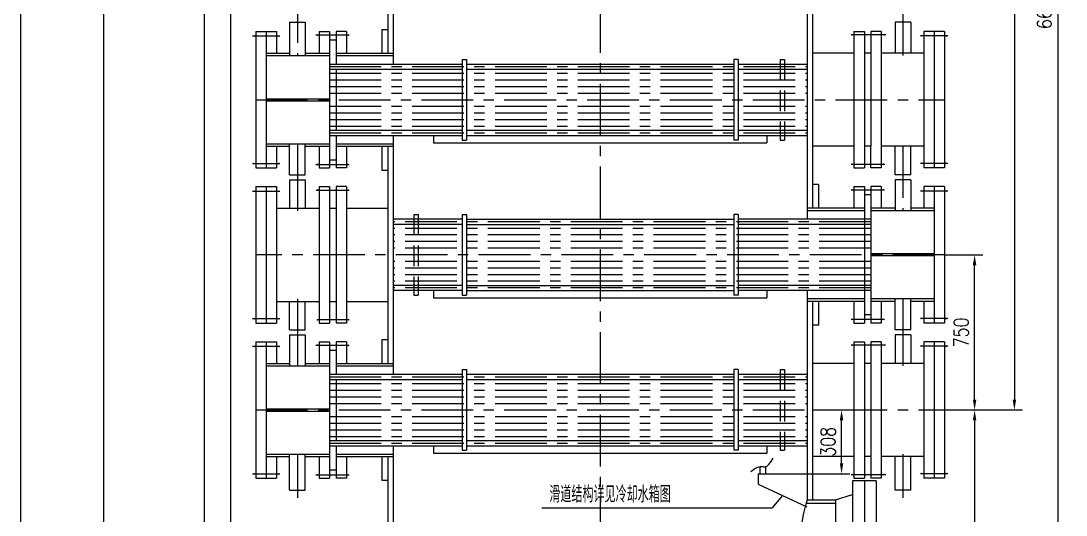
# Model space of a CAD drawing. Header units: millimetres. Extents: x -400 to 11480, y -400 to 24820.
# Drawn here: x -400 to 4649, y 6723 to 9112 of the extents above; entities that cross this region are included whole.
import ezdxf

# ---------------------------------------------------------------- set-up
doc = ezdxf.new("R2010")
doc.units = ezdxf.units.MM
doc.header["$LTSCALE"] = 200
doc.linetypes.add('CENTER', pattern=[2, 1.25, -0.25, 0.25, -0.25])
doc.linetypes.add('DASHED', pattern=[0.75, 0.5, -0.25])
for name, color, linetype in [('1轮廓实线层', 7, 'Continuous'), ('2细线层', 4, 'Continuous'), ('3中心线层', 1, 'CENTER'), ('4虚线层', 6, 'DASHED'), ('6文字层', 3, 'Continuous'), ('7标注层', 4, 'Continuous'), ('图框层', 7, 'Continuous')]:
    doc.layers.add(name, color=color, linetype=linetype)
doc.styles.add('PC_TEXTSTYLE', font='isocp.shx', dxfattribs={"width": 0.8, "bigfont": 'hzfs.shx'})
doc.styles.add('TH_GBDIM', font='romans.shx', dxfattribs={"width": 0.8, "bigfont": 'gbcbig.shx'})
doc.dimstyles.new('TH_GBDIM', dxfattribs={"dimscale": 20, "dimtxt": 3.5, "dimasz": 2.5, "dimexe": 2, "dimexo": 0, "dimgap": 1.5, "dimtad": 1, "dimdec": 1, "dimzin": 0, "dimdsep": 46, "dimtxsty": 'TH_GBDIM', "dimcen": 2.5, "dimclrd": 130, "dimclre": 130, "dimclrt": 3, "dimadec": 0, "dimazin": 0, "dimtfac": 0.714286, "dimtdec": 1, "dimtmove": 0, "dimatfit": 3, "dimfxl": 0, "dimtzin": 0, "dimlwd": -1, "dimlwe": -1, "dimarcsym": 0})

# ---------------------------------------------------------------- blocks, each defined once
blk = doc.blocks.new('*D38')
at = {"layer": '7标注层', "color": 130}
for p, q in [((4061.1, 11730.7), (4438.8, 11730.7)), ((4398.8, 11680.7), (4398.8, 7280.7)), ((4061.1, 7230.7), (4438.8, 7230.7))]:
    blk.add_line(p, q, dxfattribs=at)
for points in [[(4390.5, 11680.7), (4407.1, 11680.7), (4398.8, 11730.7)], [(4390.5, 7280.7), (4407.1, 7280.7), (4398.8, 7230.7)]]:
    blk.add_solid(points, dxfattribs=at)
at = {"layer": 'Defpoints', "color": 0}
for p in [(4061.1, 11730.7), (4061.1, 7230.7), (4398.8, 7230.7)]:
    blk.add_point(p, dxfattribs=at)
at = {"layer": '7标注层', "color": 3, "insert": (4333.8, 9480.7), "char_height": 70, "attachment_point": 5, "rotation": 90, "style": 'TH_GBDIM'}
blk.add_mtext('6x750=4500{}{}', dxfattribs=at)
blk = doc.blocks.new('*D39')
at = {"layer": '7标注层', "color": 130}
for p, q in [((4061.1, 7980.7), (4246.7, 7980.7)), ((4206.7, 7280.7), (4206.7, 7930.7)), ((4061.1, 7230.7), (4246.7, 7230.7))]:
    blk.add_line(p, q, dxfattribs=at)
for points in [[(4198.3, 7930.7), (4215, 7930.7), (4206.7, 7980.7)], [(4198.3, 7280.7), (4215, 7280.7), (4206.7, 7230.7)]]:
    blk.add_solid(points, dxfattribs=at)
at = {"layer": 'Defpoints', "color": 0}
for p in [(4061.1, 7980.7), (4206.7, 7980.7), (4061.1, 7230.7)]:
    blk.add_point(p, dxfattribs=at)
at = {"layer": '7标注层', "color": 3, "insert": (4141.7, 7605.7), "char_height": 70, "attachment_point": 5, "rotation": 90, "style": 'TH_GBDIM'}
blk.add_mtext('750{}{}', dxfattribs=at)
blk = doc.blocks.new('*D40')
at = {"layer": '7标注层', "color": 130}
for p, q in [((3424.1, 7230.7), (3604, 7230.7)), ((3564, 6972.7), (3564, 7180.7)), ((3398.1, 6922.7), (3604, 6922.7))]:
    blk.add_line(p, q, dxfattribs=at)
for points in [[(3555.7, 7180.7), (3572.3, 7180.7), (3564, 7230.7)], [(3555.7, 6972.7), (3572.3, 6972.7), (3564, 6922.7)]]:
    blk.add_solid(points, dxfattribs=at)
at = {"layer": 'Defpoints', "color": 0}
for p in [(3424.1, 7230.7), (3564, 7230.7), (3398.1, 6922.7)]:
    blk.add_point(p, dxfattribs=at)
at = {"layer": '7标注层', "color": 3, "insert": (3499, 7076.7), "char_height": 70, "attachment_point": 5, "rotation": 90, "style": 'TH_GBDIM'}
blk.add_mtext('308{}{}', dxfattribs=at)
blk = doc.blocks.new('*D41')
at = {"layer": '7标注层', "color": 130}
for p, q in [((4061.1, 7230.7), (4246.7, 7230.7)), ((4206.7, 7180.7), (4206.7, 5880.7)), ((3424.1, 5830.7), (4246.7, 5830.7))]:
    blk.add_line(p, q, dxfattribs=at)
for points in [[(4198.3, 7180.7), (4215, 7180.7), (4206.7, 7230.7)], [(4198.3, 5880.7), (4215, 5880.7), (4206.7, 5830.7)]]:
    blk.add_solid(points, dxfattribs=at)
at = {"layer": 'Defpoints', "color": 0}
for p in [(4061.1, 7230.7), (3424.1, 5830.7), (4206.7, 5830.7)]:
    blk.add_point(p, dxfattribs=at)
at = {"layer": '7标注层', "color": 3, "insert": (4141.7, 6530.7), "char_height": 70, "attachment_point": 5, "rotation": 90, "style": 'TH_GBDIM'}
blk.add_mtext('1400{}{}', dxfattribs=at)
blk = doc.blocks.new('*D149')
at = {"layer": '7标注层', "color": 130}
for p, q in [((1770.1, 22841.7), (572.2, 22841.7)), ((612.2, 22791.7), (612.2, 4080.7)), ((1234.1, 4030.7), (572.2, 4030.7))]:
    blk.add_line(p, q, dxfattribs=at)
for points in [[(603.9, 22791.7), (620.5, 22791.7), (612.2, 22841.7)], [(603.9, 4080.7), (620.5, 4080.7), (612.2, 4030.7)]]:
    blk.add_solid(points, dxfattribs=at)
at = {"layer": 'Defpoints', "color": 0}
for p in [(1770.1, 22841.7), (612.2, 4030.7), (1234.1, 4030.7)]:
    blk.add_point(p, dxfattribs=at)
at = {"layer": '7标注层', "color": 3, "insert": (547.2, 13436.2), "char_height": 70, "attachment_point": 5, "rotation": 90, "style": 'TH_GBDIM'}
blk.add_mtext('18811{}{}', dxfattribs=at)
blk = doc.blocks.new('*D150')
at = {"layer": '7标注层', "color": 130}
for p, q in [((2310.6, 23907.2), (445.3, 23907.2)), ((485.3, 23857.2), (485.3, 4080.7)), ((1234.1, 4030.7), (445.3, 4030.7))]:
    blk.add_line(p, q, dxfattribs=at)
for points in [[(477, 23857.2), (493.7, 23857.2), (485.3, 23907.2)], [(477, 4080.7), (493.7, 4080.7), (485.3, 4030.7)]]:
    blk.add_solid(points, dxfattribs=at)
at = {"layer": 'Defpoints', "color": 0}
for p in [(2310.6, 23907.2), (485.3, 4030.7), (1234.1, 4030.7)]:
    blk.add_point(p, dxfattribs=at)
at = {"layer": '7标注层', "color": 3, "insert": (420.3, 13968.9), "char_height": 70, "attachment_point": 5, "rotation": 90, "style": 'TH_GBDIM'}
blk.add_mtext('19891{}{}', dxfattribs=at)
blk = doc.blocks.new('*D172')
at = {"layer": '7标注层', "color": 130}
for p, q in [((3398.1, 12505.7), (4648.6, 12505.7)), ((4608.6, 12455.7), (4608.6, 5880.7)), ((3424.1, 5830.7), (4648.6, 5830.7))]:
    blk.add_line(p, q, dxfattribs=at)
for points in [[(4600.3, 12455.7), (4616.9, 12455.7), (4608.6, 12505.7)], [(4600.3, 5880.7), (4616.9, 5880.7), (4608.6, 5830.7)]]:
    blk.add_solid(points, dxfattribs=at)
at = {"layer": 'Defpoints', "color": 0}
for p in [(3398.1, 12505.7), (3424.1, 5830.7), (4608.6, 5830.7)]:
    blk.add_point(p, dxfattribs=at)
at = {"layer": '7标注层', "color": 3, "insert": (4543.6, 9168.2), "char_height": 70, "attachment_point": 5, "rotation": 90, "style": 'TH_GBDIM'}
blk.add_mtext('6675{}{}', dxfattribs=at)

msp = doc.modelspace()

# ---------------------------------------------------------------- linework, layer by layer
at = {"layer": '1轮廓实线层'}
for p, q in [((1398.08, 10058.19), (1398.08, 8903.19)), ((1372.08, 10005.69), (1372.08, 8955.69)), ((3398.08, 9308.19), (3398.08, 8153.19)), ((3424.08, 9255.69), (3424.08, 8205.69)), ((897.58, 9105.69), (897.58, 8943.69)), ((897.58, 9105.69), (973.58, 9105.69)), ((973.58, 9105.69), (973.58, 8943.69)), ((3898.58, 9105.69), (3822.58, 9105.69)), ((3822.58, 9105.69), (3822.58, 8955.69)), ((3898.58, 9105.69), (3898.58, 8955.69)), ((735.08, 9060.69), (735.08, 8400.69)), ((735.08, 9060.69), (835.08, 9060.69)), ((785.08, 9060.69), (785.08, 8400.69)), ((785.08, 9060.69), (785.08, 8400.69)), ((835.08, 9060.69), (835.08, 8955.69)), ((1040.08, 9060.69), (1090.08, 9060.69)), ((1040.08, 9060.69), (1040.08, 8955.69)), ((1090.08, 9060.69), (1090.08, 8400.69)), ((1090.08, 9060.69), (1090.08, 8955.69)), ((1122.08, 9060.69), (1122.08, 8903.19)), ((1172.08, 9060.69), (1122.08, 9060.69)), ((1172.08, 9060.69), (1172.08, 8955.69)), ((1344.08, 9070.69), (1344.08, 8955.69)), ((1344.08, 9070.69), (1372.08, 9070.69)), ((3624.08, 9060.69), (3624.08, 8400.69)), ((3624.08, 9060.69), (3674.08, 9060.69)), ((3674.08, 9060.69), (3674.08, 8400.69)), ((3756.11, 9060.69), (3706.11, 9060.69)), ((3706.11, 9060.69), (3706.11, 8505.69)), ((3756.11, 9060.69), (3756.11, 8505.69)), ((3961.08, 9060.69), (3961.08, 8400.69)), ((4061.08, 9060.69), (3961.08, 9060.69)), ((4011.08, 9060.69), (4011.08, 8400.69)), ((4011.08, 9060.69), (4011.08, 8400.69)), ((4061.08, 9060.69), (4061.08, 8400.69)), ((1090.08, 9020.69), (1122.08, 9020.69)), ((785.08, 8955.69), (897.58, 8955.69)), ((785.08, 8943.69), (1090.08, 8943.69)), ((973.58, 8955.69), (1090.08, 8955.69)), ((1122.08, 8955.69), (1398.08, 8955.69)), ((1122.08, 8943.69), (1398.08, 8943.69)), ((3624.08, 8955.69), (3424.08, 8955.69)), ((3706.11, 8955.69), (3674.08, 8955.69)), ((3847.08, 8955.69), (3756.11, 8955.69)), ((3961.08, 8955.69), (3835.08, 8955.69)), ((1090.08, 8903.19), (1732.08, 8903.19)), ((1732.08, 8925.69), (1732.08, 8535.7)), ((1732.08, 8925.69), (1752.08, 8925.69)), ((1752.08, 8925.69), (1752.08, 8535.7)), ((1752.08, 8903.19), (3044.08, 8903.19)), ((3044.08, 8925.69), (3044.08, 8535.7)), ((3064.08, 8925.69), (3044.08, 8925.69)), ((3064.08, 8925.69), (3064.08, 8535.7)), ((3064.08, 8903.19), (3398.08, 8903.19)), ((1090.08, 8878.19), (1732.08, 8878.19)), ((1122.08, 8878.19), (1122.08, 8583.19)), ((1752.08, 8878.19), (3044.08, 8878.19)), ((3064.08, 8878.19), (3398.08, 8878.19)), ((785.08, 8735.69), (1090.08, 8735.69)), ((785.08, 8725.69), (1090.08, 8725.69)), ((1090.08, 8583.19), (1732.08, 8583.19)), ((1752.08, 8583.19), (3044.08, 8583.19)), ((3064.08, 8583.19), (3398.08, 8583.19)), ((1090.08, 8558.19), (1732.08, 8558.19)), ((1122.08, 8558.19), (1122.08, 8400.69)), ((1398.08, 8558.19), (1398.08, 7403.19)), ((1593.08, 8558.19), (1593.08, 8522.69)), ((1732.08, 8535.7), (1752.08, 8535.7)), ((1752.08, 8558.19), (3044.08, 8558.19)), ((3064.08, 8535.7), (3044.08, 8535.7)), ((3064.08, 8558.19), (3398.08, 8558.19)), ((3203.08, 8558.19), (3203.08, 8522.69)), ((785.08, 8517.69), (1090.08, 8517.69)), ((785.08, 8505.69), (897.58, 8505.69)), ((835.08, 8505.69), (835.08, 8400.69)), ((897.58, 8367.69), (897.58, 8517.69)), ((973.58, 8367.69), (973.58, 8517.69)), ((973.58, 8505.69), (1090.08, 8505.69)), ((1040.08, 8505.69), (1040.08, 8400.69)), ((1090.08, 8505.69), (1090.08, 8400.69)), ((1122.08, 8517.69), (1398.08, 8517.69)), ((1122.08, 8505.69), (1398.08, 8505.69)), ((1172.08, 8505.69), (1172.08, 8400.69)), ((1344.08, 8505.69), (1344.08, 8390.69)), ((1372.08, 8505.69), (1372.08, 7455.69)), ((1593.08, 8522.69), (3203.08, 8522.69)), ((3624.08, 8505.69), (3424.08, 8505.69)), ((3706.11, 8505.69), (3674.08, 8505.69)), ((3706.11, 8400.69), (3706.11, 8505.69)), ((3756.11, 8505.69), (3756.11, 8400.69)), ((3847.08, 8505.69), (3756.11, 8505.69)), ((3822.58, 8367.69), (3822.58, 8505.69)), ((3961.08, 8505.69), (3835.08, 8505.69)), ((3898.58, 8367.69), (3898.58, 8505.69)), ((1090.08, 8440.69), (1122.08, 8440.69)), ((735.08, 8400.69), (835.08, 8400.69)), ((1040.08, 8400.69), (1090.08, 8400.69)), ((1172.08, 8400.69), (1122.08, 8400.69)), ((1344.08, 8390.69), (1372.08, 8390.69)), ((3624.08, 8400.69), (3674.08, 8400.69)), ((3756.11, 8400.69), (3706.11, 8400.69)), ((4061.08, 8400.69), (3961.08, 8400.69)), ((897.58, 8367.69), (973.58, 8367.69)), ((897.58, 8343.69), (897.58, 8205.69)), ((897.58, 8343.69), (973.58, 8343.69)), ((973.58, 8343.69), (973.58, 8205.69)), ((3898.58, 8367.69), (3822.58, 8367.69)), ((3822.58, 8343.69), (3822.58, 8193.69)), ((3898.58, 8343.69), (3822.58, 8343.69)), ((3898.58, 8343.69), (3898.58, 8193.69)), ((735.08, 8310.69), (735.08, 7650.69)), ((735.08, 8310.69), (835.08, 8310.69)), ((785.08, 8310.69), (785.08, 7650.69)), ((785.08, 8310.69), (785.08, 7650.69)), ((835.08, 8310.69), (835.08, 7650.69)), ((1040.06, 8310.69), (1090.06, 8310.69)), ((1040.06, 8310.69), (1040.06, 7755.69)), ((1090.06, 8310.69), (1090.06, 7650.69)), ((1122.08, 8310.69), (1122.08, 7650.69)), ((1172.08, 8310.69), (1122.08, 8310.69)), ((1172.08, 8310.69), (1172.08, 7650.69)), ((3452.08, 8320.69), (3424.08, 8320.69)), ((3452.08, 8320.69), (3452.08, 8205.69)), ((3624.08, 8310.69), (3624.08, 8205.69)), ((3624.08, 8310.69), (3674.08, 8310.69)), ((3674.08, 8310.69), (3674.08, 7650.69)), ((3706.08, 8310.69), (3706.08, 7650.69)), ((3756.08, 8310.69), (3706.08, 8310.69)), ((3706.08, 8310.69), (3706.08, 8205.69)), ((3756.08, 8310.69), (3756.08, 8205.69)), ((4061.08, 8310.69), (3961.08, 8310.69)), ((3961.08, 8310.69), (3961.08, 8205.69)), ((4011.08, 8310.69), (4011.08, 7650.69)), ((4011.08, 8310.69), (4011.08, 7650.69)), ((4061.08, 8310.69), (4061.08, 7650.69)), ((3706.08, 8270.69), (3674.08, 8270.69)), ((835.08, 8205.69), (961.08, 8205.69)), ((949.08, 8205.69), (1040.06, 8205.69)), ((1090.06, 8205.69), (1122.08, 8205.69)), ((1172.08, 8205.69), (1372.08, 8205.69)), ((3674.08, 8205.69), (3398.08, 8205.69)), ((3674.08, 8193.69), (3398.08, 8193.69)), ((3822.58, 8205.69), (3706.08, 8205.69)), ((4011.08, 8193.69), (3706.08, 8193.69)), ((4011.08, 8205.69), (3898.58, 8205.69)), ((1732.08, 8153.19), (1398.08, 8153.19)), ((1732.08, 8175.69), (1732.08, 7785.7)), ((1732.08, 8175.69), (1752.08, 8175.69)), ((1752.08, 8175.69), (1752.08, 7785.7)), ((1752.08, 8153.19), (3044.08, 8153.19)), ((3044.08, 8175.69), (3044.08, 7785.7)), ((3064.08, 8175.69), (3044.08, 8175.69)), ((3064.08, 8175.69), (3064.08, 7785.7)), ((3706.08, 8153.19), (3064.08, 8153.19)), ((1732.08, 8128.19), (1398.08, 8128.19)), ((1752.08, 8128.19), (3044.08, 8128.19)), ((3706.08, 8128.19), (3064.08, 8128.19)), ((4011.08, 7985.69), (3706.08, 7985.69)), ((4011.08, 7975.69), (3706.08, 7975.69)), ((1732.08, 7833.19), (1398.08, 7833.19)), ((1752.08, 7833.19), (3044.08, 7833.19)), ((3706.08, 7833.19), (3064.08, 7833.19)), ((1732.08, 7808.19), (1398.08, 7808.19)), ((1593.08, 7808.19), (1593.08, 7772.69)), ((1732.08, 7785.7), (1752.08, 7785.7)), ((1752.08, 7808.19), (3044.08, 7808.19)), ((3064.08, 7785.7), (3044.08, 7785.7)), ((3706.08, 7808.19), (3064.08, 7808.19)), ((3203.08, 7808.19), (3203.08, 7772.69)), ((3398.08, 7808.19), (3398.08, 6796.69)), ((835.08, 7755.69), (961.08, 7755.69)), ((897.58, 7617.69), (897.58, 7755.69)), ((949.08, 7755.69), (1040.06, 7755.69)), ((973.58, 7617.69), (973.58, 7755.69)), ((1040.06, 7755.69), (1040.06, 7650.69)), ((1090.06, 7755.69), (1122.08, 7755.69)), ((1172.08, 7755.69), (1372.08, 7755.69)), ((1593.08, 7772.69), (3203.08, 7772.69)), ((3674.08, 7767.69), (3398.08, 7767.69)), ((3674.08, 7755.69), (3398.08, 7755.69)), ((3424.08, 7755.69), (3424.08, 6796.69)), ((3452.08, 7755.69), (3452.08, 7640.69)), ((3624.08, 7755.69), (3624.08, 7650.69)), ((4011.08, 7767.69), (3706.08, 7767.69)), ((3706.08, 7755.69), (3706.08, 7650.69)), ((3822.58, 7755.69), (3706.08, 7755.69)), ((3756.08, 7755.69), (3756.08, 7650.69)), ((3822.58, 7617.69), (3822.58, 7767.69)), ((3898.58, 7617.69), (3898.58, 7767.69)), ((4011.08, 7755.69), (3898.58, 7755.69)), ((3961.08, 7755.69), (3961.08, 7650.69)), ((3706.08, 7690.69), (3674.08, 7690.69)), ((735.08, 7650.69), (835.08, 7650.69)), ((1040.06, 7650.69), (1090.06, 7650.69)), ((1172.08, 7650.69), (1122.08, 7650.69)), ((3452.08, 7640.69), (3424.08, 7640.69)), ((3624.08, 7650.69), (3674.08, 7650.69)), ((3756.08, 7650.69), (3706.08, 7650.69)), ((4061.08, 7650.69), (3961.08, 7650.69)), ((897.58, 7617.69), (973.58, 7617.69)), ((897.58, 7593.69), (897.58, 7443.69)), ((897.58, 7593.69), (973.58, 7593.69)), ((973.58, 7593.69), (973.58, 7443.69)), ((3898.58, 7617.69), (3822.58, 7617.69)), ((3822.58, 7593.69), (3822.58, 7455.69)), ((3898.58, 7593.69), (3822.58, 7593.69)), ((3898.58, 7593.69), (3898.58, 7455.69)), ((735.08, 7560.69), (735.08, 6900.69)), ((735.08, 7560.69), (835.08, 7560.69)), ((785.08, 7560.69), (785.08, 6900.69)), ((785.08, 7560.69), (785.08, 6900.69)), ((835.08, 7560.69), (835.08, 7455.69)), ((1040.08, 7560.69), (1090.08, 7560.69)), ((1040.08, 7560.69), (1040.08, 7455.69)), ((1090.08, 7560.69), (1090.08, 6900.69)), ((1090.08, 7560.69), (1090.08, 7455.69)), ((1122.08, 7560.69), (1122.08, 7403.19)), ((1172.08, 7560.69), (1122.08, 7560.69)), ((1172.08, 7560.69), (1172.08, 7455.69)), ((1344.08, 7570.69), (1344.08, 7455.69)), ((1344.08, 7570.69), (1372.08, 7570.69)), ((3624.08, 7560.69), (3674.08, 7560.69)), ((3624.08, 7560.69), (3624.08, 6900.69)), ((3674.08, 7560.69), (3674.08, 6900.69)), ((3706.11, 7560.69), (3706.11, 6900.69)), ((3756.11, 7560.69), (3706.11, 7560.69)), ((3756.11, 7560.69), (3756.11, 6900.69)), ((4061.08, 7560.69), (3961.08, 7560.69)), ((3961.08, 7560.69), (3961.08, 6900.69)), ((4011.08, 7560.69), (4011.08, 6900.69)), ((4011.08, 7560.69), (4011.08, 6900.69)), ((4061.08, 7560.69), (4061.08, 6900.69)), ((1090.08, 7520.69), (1122.08, 7520.69)), ((785.08, 7455.69), (897.58, 7455.69)), ((785.08, 7443.69), (1090.08, 7443.69)), ((973.58, 7455.69), (1090.08, 7455.69)), ((1122.08, 7455.69), (1398.08, 7455.69)), ((1122.08, 7443.69), (1398.08, 7443.69)), ((1732.08, 7425.69), (1732.08, 7035.7)), ((1732.08, 7425.69), (1752.08, 7425.69)), ((1752.08, 7425.69), (1752.08, 7035.7)), ((3044.08, 7425.69), (3044.08, 7035.7)), ((3064.08, 7425.69), (3044.08, 7425.69)), ((3064.08, 7425.69), (3064.08, 7035.7)), ((3624.08, 7455.69), (3424.08, 7455.69)), ((3706.11, 7455.69), (3674.08, 7455.69)), ((3847.08, 7455.69), (3756.11, 7455.69)), ((3961.08, 7455.69), (3835.08, 7455.69)), ((1090.08, 7403.19), (1732.08, 7403.19)), ((1090.08, 7378.19), (1732.08, 7378.19)), ((1122.08, 7378.19), (1122.08, 7083.19)), ((1752.08, 7403.19), (3044.08, 7403.19)), ((1752.08, 7378.19), (3044.08, 7378.19)), ((3064.08, 7403.19), (3398.08, 7403.19)), ((3064.08, 7378.19), (3398.08, 7378.19)), ((785.08, 7235.69), (1090.08, 7235.69)), ((785.08, 7225.69), (1090.08, 7225.69)), ((1090.08, 7083.19), (1732.08, 7083.19)), ((1752.08, 7083.19), (3044.08, 7083.19)), ((3064.08, 7083.19), (3398.08, 7083.19)), ((785.08, 7017.69), (1090.08, 7017.69)), ((897.58, 6843.69), (897.58, 7017.69)), ((973.58, 6843.69), (973.58, 7017.69)), ((1090.08, 7058.19), (1732.08, 7058.19)), ((1122.08, 7058.19), (1122.08, 6900.69)), ((1122.08, 7017.69), (1398.08, 7017.69)), ((1398.08, 7058.19), (1398.08, 6234.69)), ((1593.08, 7058.19), (1593.08, 7022.69)), ((1593.08, 7058.19), (1593.08, 7022.69)), ((1593.08, 7022.69), (3203.08, 7022.69)), ((1732.08, 7035.7), (1752.08, 7035.7)), ((1752.08, 7058.19), (3044.08, 7058.19)), ((3064.08, 7035.7), (3044.08, 7035.7)), ((3064.08, 7058.19), (3398.08, 7058.19)), ((3203.08, 7058.19), (3203.08, 7022.69)), ((785.08, 7005.69), (897.58, 7005.69)), ((835.08, 7005.69), (835.08, 6900.69)), ((973.58, 7005.69), (1090.08, 7005.69)), ((1040.08, 7005.69), (1040.08, 6900.69)), ((1090.08, 7005.69), (1090.08, 6900.69)), ((1122.08, 7005.69), (1398.08, 7005.69)), ((1172.08, 7005.69), (1172.08, 6900.69)), ((1344.08, 7005.69), (1344.08, 6890.69)), ((1372.08, 7005.69), (1372.08, 6234.69)), ((3624.08, 7005.69), (3424.08, 7005.69)), ((3706.11, 7005.69), (3674.08, 7005.69)), ((3847.08, 7005.69), (3756.11, 7005.69)), ((3822.58, 6843.69), (3822.58, 7005.69)), ((3961.08, 7005.69), (3835.08, 7005.69)), ((3898.58, 6843.69), (3898.58, 7005.69)), ((1090.08, 6940.69), (1122.08, 6940.69)), ((3161.51, 6922.69), (3398.08, 6922.69)), ((3161.51, 6922.69), (3161.51, 6872.69)), ((3170.26, 6922.69), (3170.26, 6955.56)), ((3197.23, 6955.56), (3197.23, 6922.69)), ((735.08, 6900.69), (835.08, 6900.69)), ((1040.08, 6900.69), (1090.08, 6900.69)), ((1172.08, 6900.69), (1122.08, 6900.69)), ((1344.08, 6890.69), (1372.08, 6890.69)), ((3161.51, 6872.69), (3396.57, 6763.08)), ((3617.08, 6888.69), (3617.08, 6172.69)), ((3731.08, 6888.69), (3617.08, 6888.69)), ((3624.08, 6900.69), (3674.08, 6900.69)), ((3674.08, 6888.69), (3674.08, 6172.69)), ((3756.11, 6900.69), (3706.11, 6900.69)), ((3731.08, 6888.69), (3731.08, 6172.69)), ((4061.08, 6900.69), (3961.08, 6900.69)), ((897.58, 6843.69), (973.58, 6843.69)), ((3534.08, 6796.69), (3617.08, 6822.69)), ((3898.58, 6843.69), (3822.58, 6843.69)), ((3393.32, 6780.69), (3534.08, 6780.69)), ((3398.08, 6796.69), (3534.08, 6796.69)), ((3534.08, 6796.69), (3534.08, 6264.69))]:
    msp.add_line(p, q, dxfattribs=at)
msp.add_arc((4262.39, 6530.69), 904.32, 162.89371, 197.10629, dxfattribs=at)
msp.add_spline([(3231.88, 6997.21), (3210.07, 6965.47), (3197.23, 6955.56), (3181.49, 6955.56), (3170.26, 6955.56), (3125.79, 6931.96)], degree=3, dxfattribs=at)
at = {"layer": '2细线层'}
for p, q in [((-400, -400), (-400, 24820)), ((718.98, 9038.65), (851.19, 9038.65)), ((726.04, 9041.5), (727.86, 9036.49)), ((726.06, 9036.65), (727.83, 9041.33)), ((845.26, 9041.15), (847.07, 9036.14)), ((845.28, 9036.31), (847.05, 9040.99)), ((1023.98, 9043.65), (1185.85, 9043.65)), ((1031.04, 9046.51), (1032.86, 9041.5)), ((1031.06, 9041.66), (1032.83, 9046.34)), ((1180.99, 9046.16), (1182.8, 9041.15)), ((1181.01, 9041.31), (1182.78, 9046)), ((3777.55, 9043.65), (3610.32, 9043.65)), ((3615.18, 9046.16), (3613.37, 9041.15)), ((3615.16, 9041.31), (3613.39, 9046)), ((3770.09, 9046.16), (3768.28, 9041.15)), ((3770.07, 9041.31), (3768.3, 9046)), ((4077.19, 9038.65), (3944.98, 9038.65)), ((3950.91, 9041.15), (3949.1, 9036.14)), ((3950.89, 9036.31), (3949.12, 9040.99)), ((4070.12, 9041.5), (4068.31, 9036.49)), ((4070.1, 9036.65), (4068.33, 9041.33)), ((718.98, 8422.74), (851.19, 8422.74)), ((726.04, 8419.89), (727.86, 8424.9)), ((726.06, 8424.73), (727.83, 8420.05)), ((845.26, 8420.24), (847.07, 8425.25)), ((845.28, 8425.08), (847.05, 8420.4)), ((1023.98, 8417.73), (1185.85, 8417.73)), ((1031.04, 8414.88), (1032.86, 8419.89)), ((1031.06, 8419.73), (1032.83, 8415.04)), ((1180.99, 8415.23), (1182.8, 8420.24)), ((1181.01, 8420.07), (1182.78, 8415.39)), ((3772.44, 8417.73), (3610.32, 8417.73)), ((3615.18, 8415.23), (3613.37, 8420.24)), ((3615.16, 8420.07), (3613.39, 8415.39)), ((3766.62, 8415.23), (3764.81, 8420.24)), ((3766.6, 8420.07), (3764.83, 8415.39)), ((4077.19, 8422.74), (3944.98, 8422.74)), ((3950.91, 8420.24), (3949.1, 8425.25)), ((3950.89, 8425.08), (3949.12, 8420.4)), ((4070.12, 8419.89), (4068.31, 8424.9)), ((4070.1, 8424.73), (4068.33, 8420.05)), ((718.98, 8288.65), (851.19, 8288.65)), ((726.04, 8291.5), (727.86, 8286.49)), ((726.06, 8286.65), (727.83, 8291.33)), ((845.26, 8291.15), (847.07, 8286.14)), ((845.28, 8286.31), (847.05, 8290.99)), ((1026.94, 8293.65), (1185.85, 8293.65)), ((1031.7, 8296.16), (1033.51, 8291.15)), ((1031.72, 8291.31), (1033.49, 8296)), ((1180.99, 8296.16), (1182.8, 8291.15)), ((1181.01, 8291.31), (1182.78, 8296)), ((3772.19, 8293.65), (3610.32, 8293.65)), ((3615.18, 8296.16), (3613.37, 8291.15)), ((3615.16, 8291.31), (3613.39, 8296)), ((3765.12, 8296.51), (3763.31, 8291.5)), ((3765.1, 8291.66), (3763.33, 8296.34)), ((4077.19, 8288.65), (3944.98, 8288.65)), ((3950.91, 8291.15), (3949.1, 8286.14)), ((3950.89, 8286.31), (3949.12, 8290.99)), ((4070.12, 8291.5), (4068.31, 8286.49)), ((4070.1, 8286.65), (4068.33, 8291.33)), ((726.04, 7669.89), (727.86, 7674.9)), ((726.06, 7674.73), (727.83, 7670.05)), ((845.26, 7670.24), (847.07, 7675.25)), ((845.28, 7675.08), (847.05, 7670.4)), ((3950.91, 7670.24), (3949.1, 7675.25)), ((3950.89, 7675.08), (3949.12, 7670.4)), ((4070.12, 7669.89), (4068.31, 7674.9)), ((4070.1, 7674.73), (4068.33, 7670.05)), ((718.98, 7672.74), (851.19, 7672.74)), ((1030.27, 7667.73), (1185.85, 7667.73)), ((1033.23, 7665.23), (1035.04, 7670.24)), ((1033.25, 7670.07), (1035.02, 7665.39)), ((1180.99, 7665.23), (1182.8, 7670.24)), ((1181.01, 7670.07), (1182.78, 7665.39)), ((3772.19, 7667.73), (3610.32, 7667.73)), ((3615.18, 7665.23), (3613.37, 7670.24)), ((3615.16, 7670.07), (3613.39, 7665.39)), ((3765.12, 7664.88), (3763.31, 7669.89)), ((3765.1, 7669.73), (3763.33, 7665.04)), ((4077.19, 7672.74), (3944.98, 7672.74)), ((718.98, 7538.65), (851.19, 7538.65)), ((726.04, 7541.5), (727.86, 7536.49)), ((726.06, 7536.65), (727.83, 7541.33)), ((845.26, 7541.15), (847.07, 7536.14)), ((845.28, 7536.31), (847.05, 7540.99)), ((1023.98, 7543.65), (1185.85, 7543.65)), ((1031.04, 7546.51), (1032.86, 7541.5)), ((1031.06, 7541.66), (1032.83, 7546.34)), ((1180.99, 7546.16), (1182.8, 7541.15)), ((1181.01, 7541.31), (1182.78, 7546)), ((3775.56, 7543.65), (3610.32, 7543.65)), ((3615.18, 7546.16), (3613.37, 7541.15)), ((3615.16, 7541.31), (3613.39, 7546)), ((3770.6, 7546.16), (3768.79, 7541.15)), ((3770.58, 7541.31), (3768.81, 7546)), ((4077.19, 7538.65), (3944.98, 7538.65)), ((3950.91, 7541.15), (3949.1, 7536.14)), ((3950.89, 7536.31), (3949.12, 7540.99)), ((4070.12, 7541.5), (4068.31, 7536.49)), ((4070.1, 7536.65), (4068.33, 7541.33)), ((718.98, 6922.74), (851.19, 6922.74)), ((726.04, 6919.89), (727.86, 6924.9)), ((726.06, 6924.73), (727.83, 6920.05)), ((845.26, 6920.24), (847.07, 6925.25)), ((845.28, 6925.08), (847.05, 6920.4)), ((1023.98, 6917.73), (1185.85, 6917.73)), ((1031.04, 6914.88), (1032.86, 6919.89)), ((1031.06, 6919.73), (1032.83, 6915.04)), ((1180.99, 6915.23), (1182.8, 6920.24)), ((1181.01, 6920.07), (1182.78, 6915.39)), ((3778.57, 6917.73), (3610.32, 6917.73)), ((3615.18, 6915.23), (3613.37, 6920.24)), ((3615.16, 6920.07), (3613.39, 6915.39)), ((3773.39, 6915.23), (3771.58, 6920.24)), ((3773.37, 6920.07), (3771.6, 6915.39)), ((4077.19, 6922.74), (3944.98, 6922.74)), ((3950.91, 6920.24), (3949.1, 6925.25)), ((3950.89, 6925.08), (3949.12, 6920.4)), ((4070.12, 6919.89), (4068.31, 6924.9)), ((4070.1, 6924.73), (4068.33, 6920.05)), ((3279.04, 6817.89), (3227.58, 6756.56)), ((3227.58, 6756.56), (2115.67, 6756.56))]:
    msp.add_line(p, q, dxfattribs=at)
at = {"layer": '3中心线层'}
for p, q in [((2398.08, 24007.19), (2398.08, 4030.69)), ((935.58, 9255.69), (935.58, 8943.69)), ((3860.58, 9267.69), (3860.58, 9055.69)), ((3860.58, 9155.69), (3860.58, 8943.69)), ((3860.58, 9155.69), (3860.58, 8943.69)), ((1090.08, 8890.69), (3398.08, 8890.69)), ((1090.08, 8858.69), (3398.08, 8858.69)), ((1090.08, 8826.69), (3398.08, 8826.69)), ((1090.08, 8794.69), (3398.08, 8794.69)), ((1090.08, 8762.69), (3398.08, 8762.69)), ((735.08, 8730.69), (4061.08, 8730.69)), ((1090.08, 8698.69), (3398.08, 8698.69)), ((1090.08, 8666.69), (3398.08, 8666.69)), ((1090.08, 8634.69), (3398.08, 8634.69)), ((1090.08, 8602.69), (3398.08, 8602.69)), ((1090.08, 8570.69), (3398.08, 8570.69)), ((935.58, 8517.69), (935.58, 8305.69)), ((3860.58, 8505.69), (3860.58, 8193.69)), ((935.58, 8405.69), (935.58, 8193.69)), ((935.58, 8405.69), (935.58, 8193.69)), ((3706.08, 8140.69), (1398.08, 8140.69)), ((3706.08, 8108.69), (1398.08, 8108.69)), ((3706.08, 8076.69), (1398.08, 8076.69)), ((3706.08, 8044.69), (1398.08, 8044.69)), ((4061.08, 7980.69), (735.08, 7980.69)), ((3706.08, 8012.69), (1398.08, 8012.69)), ((3706.08, 7948.69), (1398.08, 7948.69)), ((3706.08, 7916.69), (1398.08, 7916.69)), ((3706.08, 7884.69), (1398.08, 7884.69)), ((3706.08, 7852.69), (1398.08, 7852.69)), ((3706.08, 7820.69), (1398.08, 7820.69)), ((935.58, 7767.69), (935.58, 7555.69)), ((3860.58, 7767.69), (3860.58, 7555.69)), ((935.58, 7655.69), (935.58, 7443.69)), ((3860.58, 7655.69), (3860.58, 7443.69)), ((1090.08, 7390.69), (3398.08, 7390.69)), ((1090.08, 7358.69), (3398.08, 7358.69)), ((1090.08, 7326.69), (3398.08, 7326.69)), ((1090.08, 7294.69), (3398.08, 7294.69)), ((735.08, 7230.69), (4061.08, 7230.69)), ((1090.08, 7262.69), (3398.08, 7262.69)), ((1090.08, 7198.69), (3398.08, 7198.69)), ((1090.08, 7166.69), (3398.08, 7166.69)), ((1090.08, 7134.69), (3398.08, 7134.69)), ((1090.08, 7102.69), (3398.08, 7102.69)), ((1090.08, 7070.69), (3398.08, 7070.69)), ((935.58, 7017.69), (935.58, 6805.69)), ((3860.58, 7017.69), (3860.58, 6805.69))]:
    msp.add_line(p, q, dxfattribs=at)
at = {"layer": '4虚线层'}
for p, q in [((3267.88, 8925.69), (3287.88, 8925.69)), ((3267.88, 8925.69), (3267.88, 8535.7)), ((3287.88, 8925.69), (3287.88, 8535.7)), ((3267.88, 8535.7), (3287.88, 8535.7)), ((1498.29, 8175.69), (1518.29, 8175.69)), ((1498.29, 8175.69), (1498.29, 7785.7)), ((1518.29, 8175.69), (1518.29, 7785.7)), ((1498.29, 7785.7), (1518.29, 7785.7)), ((3267.88, 7425.69), (3287.88, 7425.69)), ((3267.88, 7425.69), (3267.88, 7035.7)), ((3287.88, 7425.69), (3287.88, 7035.7)), ((3267.88, 7035.7), (3287.88, 7035.7))]:
    msp.add_line(p, q, dxfattribs=at)
at = {"layer": '图框层'}
msp.add_line((0, 0), (0, 24420), dxfattribs=at)

# ---------------------------------------------------------------- texts
at = {"layer": '6文字层', "style": 'PC_TEXTSTYLE', "width": 0.667}
msp.add_text('滑道结构详见冷却水箱图', height=80, dxfattribs=at).set_placement((2152.32, 6783.38))

# ---------------------------------------------------------------- dimensions: what is measured, and where the dimension line sits
at = {"layer": '7标注层'}
for base, p1, p2, text, picture, middle in [((485.34, 4030.69), (2310.58, 23907.19), (1234.08, 4030.69), '19891{}{}', '*D150', (420.34, 13968.94)), ((612.2, 4030.69), (1770.08, 22841.69), (1234.08, 4030.69), '<>{}{}', '*D149', (547.2, 13436.19)), ((4608.61, 5830.69), (3398.08, 12505.69), (3424.08, 5830.69), '<>{}{}', '*D172', (4543.61, 9168.19)), ((4206.67, 7980.69), (4061.08, 7230.69), (4061.08, 7980.69), '<>{}{}', '*D39', (4141.67, 7605.69)), ((3564, 7230.69), (3398.08, 6922.69), (3424.08, 7230.69), '<>{}{}', '*D40', (3499, 7076.69)), ((4206.67, 5830.69), (4061.08, 7230.69), (3424.08, 5830.69), '<>{}{}', '*D41', (4141.67, 6530.69))]:
    dim = msp.add_linear_dim(base=base, p1=p1, p2=p2, angle=90, text=text, dimstyle='TH_GBDIM', override={"dimgap": 1.5, "dimtad": 1, "dimjust": 0, "dimdec": 0, "dimlfac": 1, "dimse1": 0, "dimse2": 0, "dimsd1": 0, "dimsd2": 0}, dxfattribs=at)
    dim.commit()
    dim.dimension.update_dxf_attribs({"geometry": picture, "text_midpoint": middle})
dim = msp.add_linear_dim(base=(4398.79, 7230.69), p1=(4061.08, 11730.69), p2=(4061.08, 7230.69), angle=90, text='6x750=<>{}{}', dimstyle='TH_GBDIM', override={"dimgap": 1.5, "dimtad": 1, "dimjust": 0, "dimdec": 0, "dimlfac": 1, "dimse1": 0, "dimse2": 0, "dimsd1": 0, "dimsd2": 0}, dxfattribs=at)
dim.commit()
dim.dimension.update_dxf_attribs({"geometry": '*D38', "text_midpoint": (4398.79, 9480.69), "dimtype": 160})

doc.saveas('drawing.dxf')
